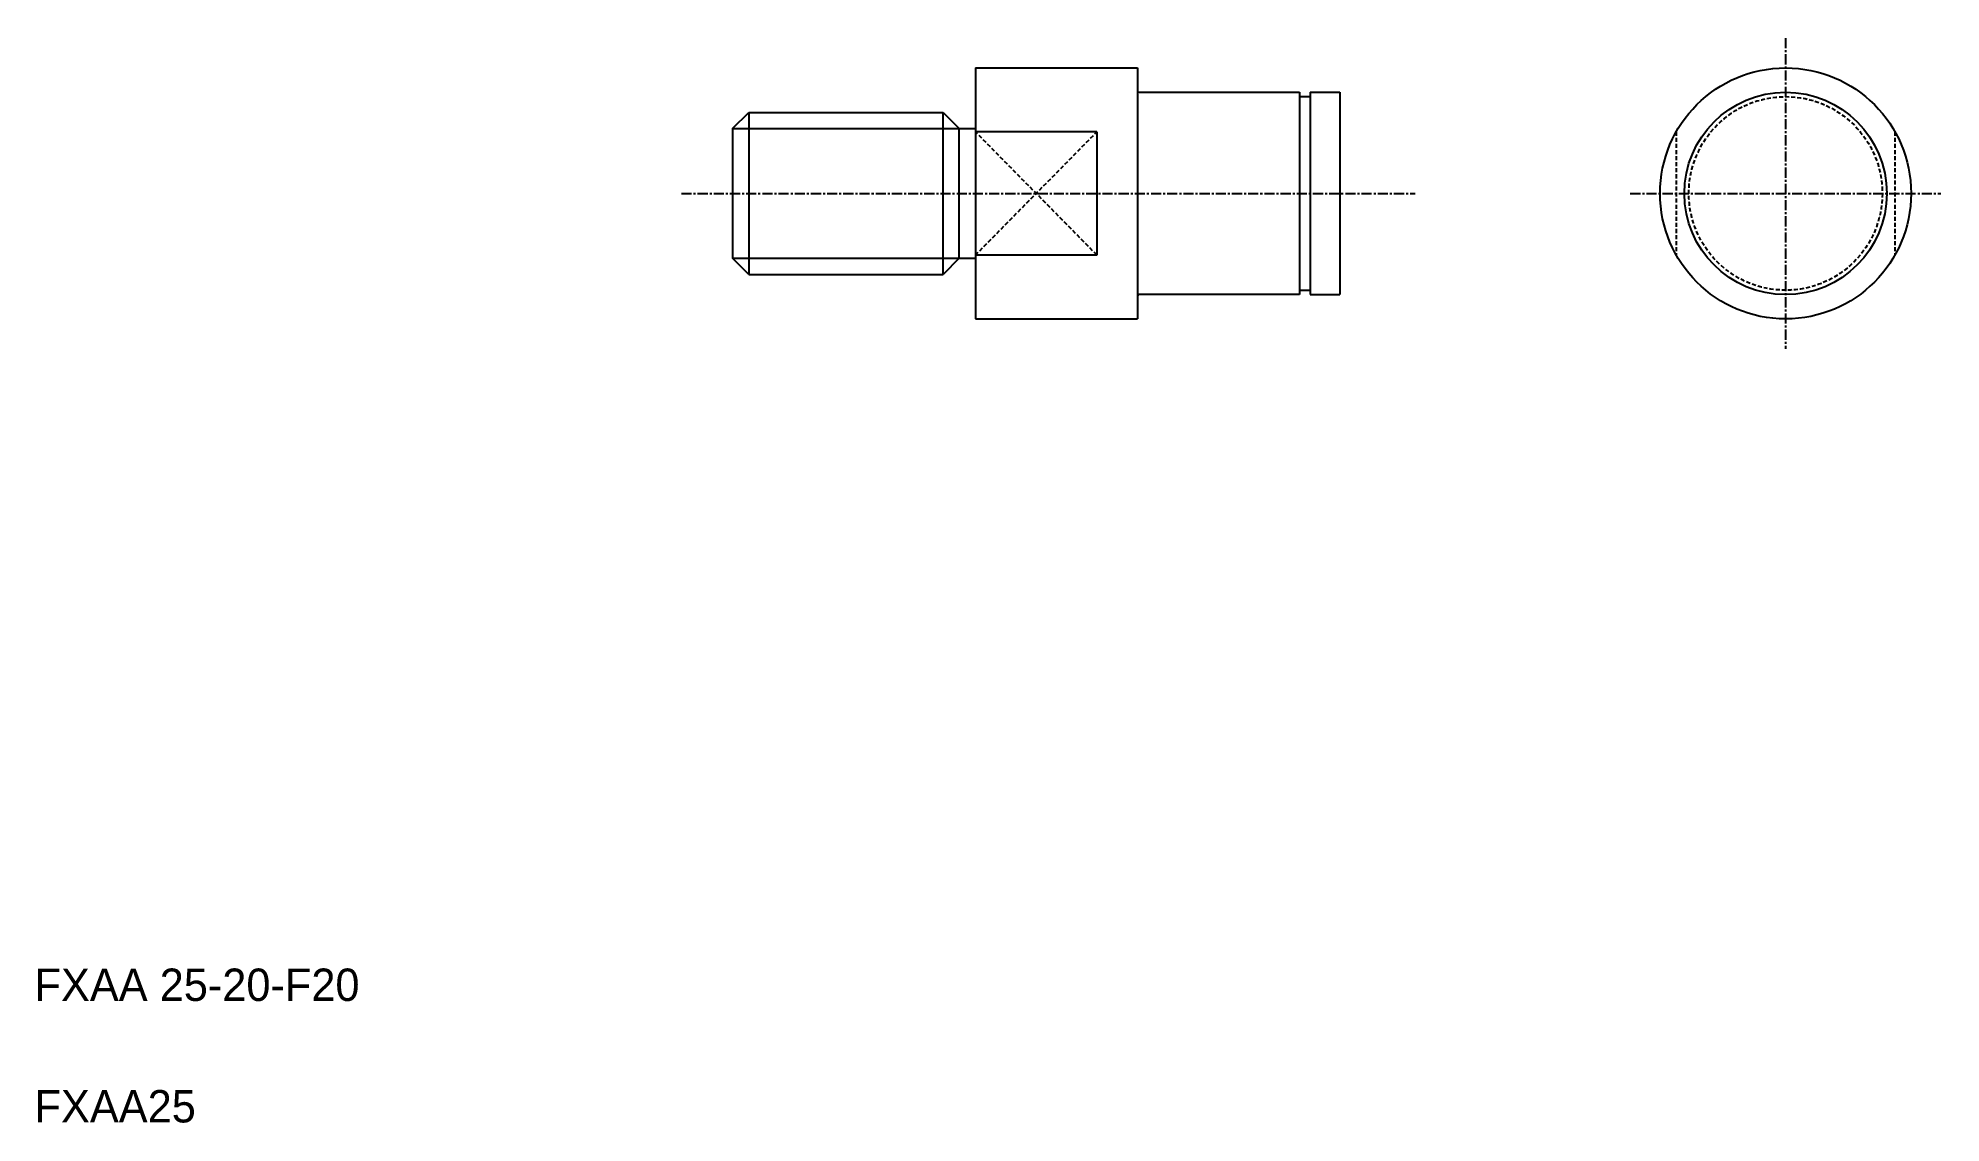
# Model space of a CAD drawing. Extents: x 13 to 248, y 92 to 226.
import ezdxf

# ---------------------------------------------------------------- set-up
doc = ezdxf.new("R2010")
doc.units = 0
doc.linetypes.add('CENTER', pattern=[2, 1.25, -0.25, 0.25, -0.25])
doc.linetypes.add('DASHED', pattern=[0.75, 0.5, -0.25])
doc.layers.get('0').update_dxf_attribs({"linetype": 'CONTINUOUS'})
doc.layers.add('CENTER', color=1, linetype='CENTER')

msp = doc.modelspace()

# ---------------------------------------------------------------- linework, layer by layer
at = {"color": 7, "linetype": 'CONTINUOUS'}
for p, q in [((129.22, 221.86), (129.22, 190.86)), ((129.22, 221.86), (149.22, 221.86)), ((149.22, 221.86), (149.22, 190.86)), ((149.42, 218.86), (169.22, 218.86)), ((154.37, 218.86), (154.37, 218.86)), ((159.32, 218.86), (159.32, 218.86)), ((169.22, 218.86), (169.22, 193.86)), ((170.57, 218.86), (170.57, 193.86)), ((170.57, 218.86), (174.22, 218.86)), ((174.22, 218.86), (174.22, 193.86)), ((99.22, 214.36), (101.22, 216.36)), ((101.22, 216.36), (125.22, 216.36)), ((101.22, 216.36), (101.22, 196.36)), ((125.22, 196.36), (125.22, 216.36)), ((125.22, 216.36), (127.22, 214.36)), ((169.22, 218.31), (170.57, 218.31)), ((99.22, 214.36), (99.22, 198.36)), ((127.22, 214.36), (129.22, 214.36)), ((127.22, 198.36), (127.22, 214.36)), ((144.22, 213.97), (129.22, 213.97)), ((144.22, 213.97), (144.22, 198.74)), ((101.22, 196.36), (99.22, 198.36)), ((127.22, 198.36), (125.22, 196.36)), ((127.22, 198.36), (129.22, 198.36)), ((144.22, 198.74), (129.22, 198.74)), ((101.22, 196.36), (125.22, 196.36)), ((169.22, 193.86), (149.42, 193.86)), ((169.22, 194.41), (170.57, 194.41)), ((170.57, 193.86), (174.22, 193.86)), ((129.22, 190.86), (149.22, 190.86))]:
    msp.add_line(p, q, dxfattribs=at)
at = {"color": 3, "linetype": 'CONTINUOUS'}
for p, q in [((99.22, 214.36), (127.22, 214.36)), ((99.22, 198.36), (127.22, 198.36))]:
    msp.add_line(p, q, dxfattribs=at)
at = {"color": 3, "linetype": 'DASHED'}
for p, q in [((129.22, 198.74), (144.22, 213.97)), ((144.22, 198.74), (129.22, 213.97)), ((215.77, 213.97), (215.77, 198.74)), ((242.77, 213.97), (242.77, 198.74))]:
    msp.add_line(p, q, dxfattribs=at)
at = {"color": 7, "linetype": 'CONTINUOUS'}
for radius in [15.5, 12.5]:
    msp.add_circle((229.27, 206.36), radius, dxfattribs=at)
at = {"color": 3, "linetype": 'DASHED'}
msp.add_circle((229.27, 206.36), 11.95, dxfattribs=at)
at = {"color": 7, "linetype": 'CONTINUOUS'}
for centre, start, end in [((149.42, 219.06), 180, 270), ((149.42, 193.66), 90, 180)]:
    msp.add_arc(centre, 0.2, start, end, dxfattribs=at)
at = {"layer": 'CENTER', "color": 1, "linetype": 'CENTER'}
for p, q in [((229.27, 225.54), (229.27, 187.17)), ((92.9, 206.36), (183.53, 206.36)), ((210.08, 206.36), (248.45, 206.36))]:
    msp.add_line(p, q, dxfattribs=at)

# ---------------------------------------------------------------- texts
at = {"color": 7, "linetype": 'CONTINUOUS'}
for s, p in [('FXAA 25-20-F20', (13.02, 106.64)), ('FXAA25', (13.02, 91.64))]:
    msp.add_text(s, height=4, dxfattribs=at).set_placement(p)

doc.saveas('drawing.dxf')
